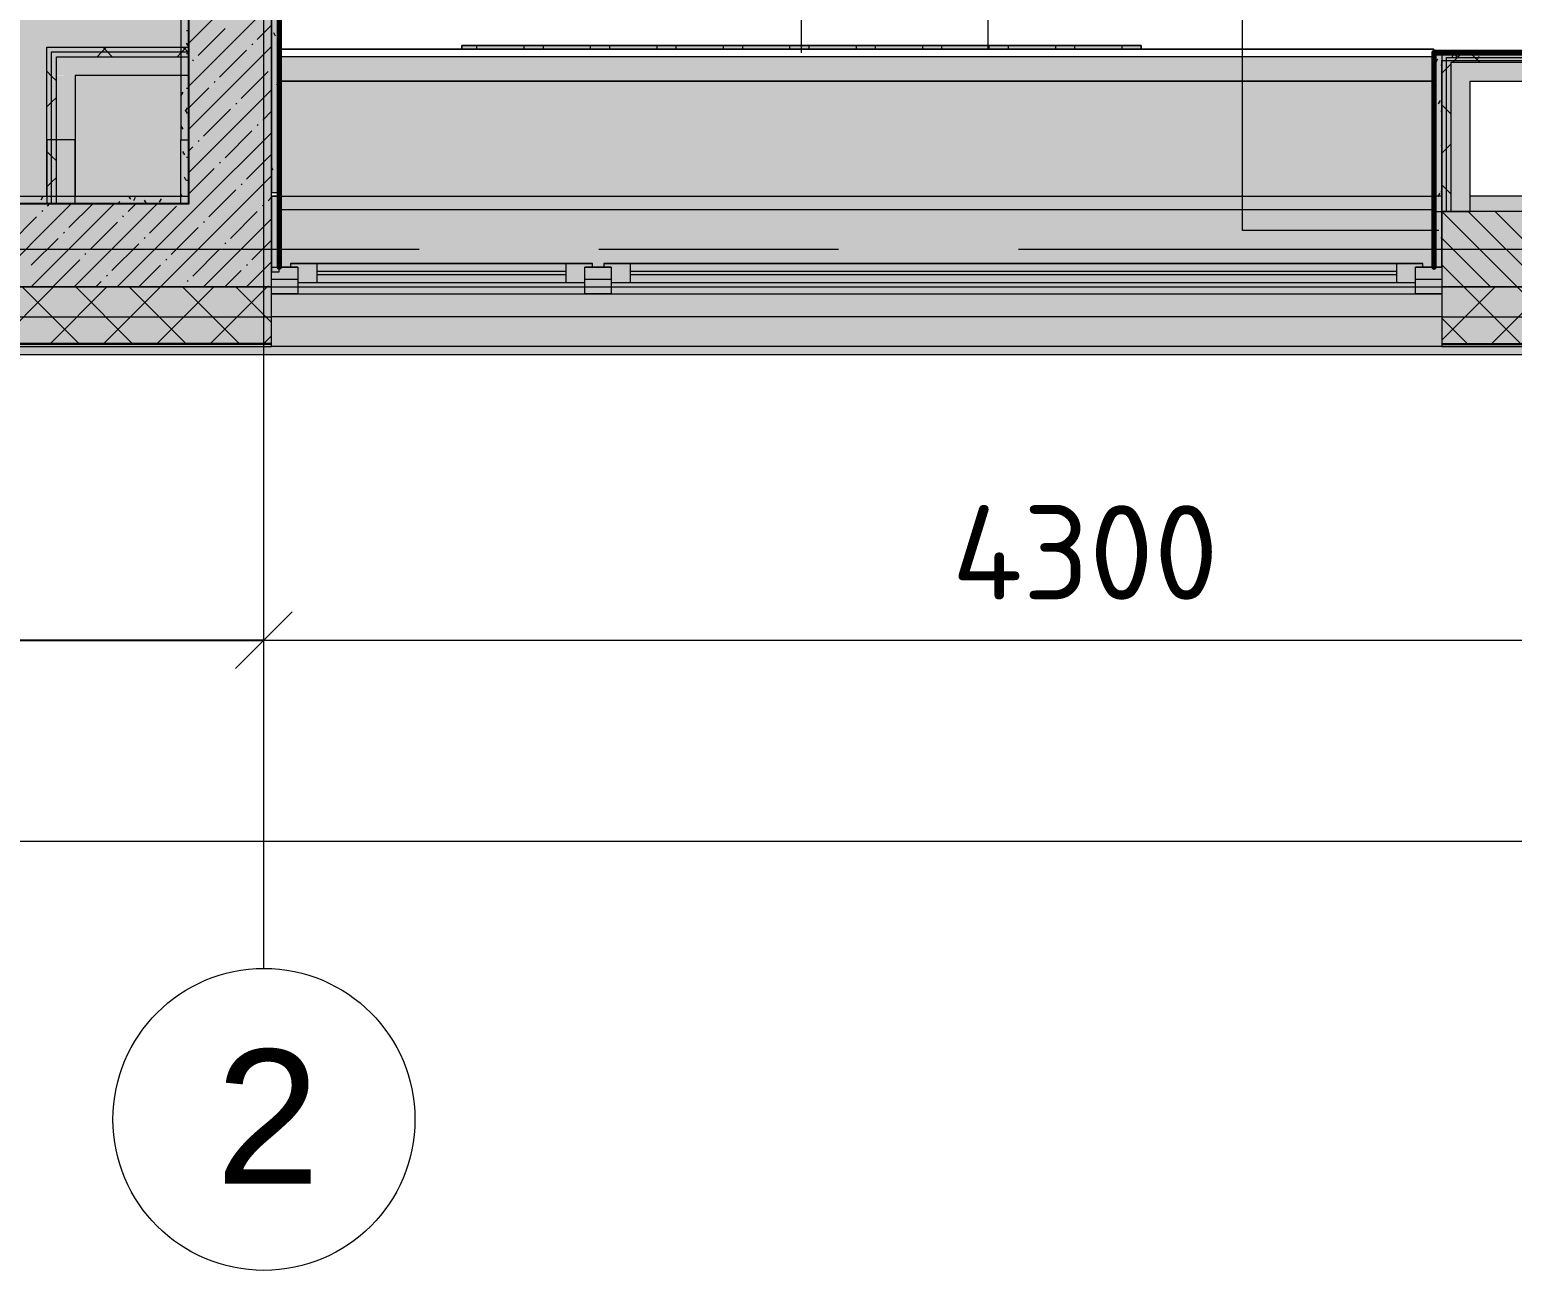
# Model space of a CAD drawing. Header units: millimetres. Extents: x -3817 to 677485, y -22715 to 103890.
# Drawn here: x 3333 to 7260, y -795 to 2493 of the extents above; entities that cross this region are included whole.
import ezdxf

# ---------------------------------------------------------------- set-up
doc = ezdxf.new("R2010")
doc.units = ezdxf.units.MM
doc.layers.add('PDF _Геометрия', color=7, linetype='Continuous', true_color=0x1d1d1d)
doc.layers.add('PDF _Сплошная заливка', color=7, linetype='Continuous', true_color=0xffffff)
doc.layers.add('PDF _Текст', color=7, linetype='Continuous')
doc.styles.add('PDF ArialMT', font='arial.ttf')
doc.styles.add('PDF ISOCPEUR', font='isocpeur.ttf')

msp = doc.modelspace()

# ---------------------------------------------------------------- hatches: boundary and pattern name
at = {"layer": 'PDF _Сплошная заливка', "transparency": 33554559}
for points in [[(3973.3, 2031.3), (3973.3, 9811.3), (3753.3, 9811.3), (3753.3, 2031.3), (3947.7, 2031.3)], [(3745.9, 2200.9), (3753.3, 2200.9), (3753.3, 9591.3), (3733.3, 9591.3), (3733.3, 2200.9)], [(3733.3, 2433.8), (3733.3, 2446.4), (3378.3, 2446.4), (3378.3, 2433.8), (3453.3, 2433.8)], [(3378.3, 2200.9), (3390.8, 2200.9), (3390.8, 2433.8), (3378.3, 2433.4), (3378.3, 2335.4)], [(3453.3, 2421.3), (3733.3, 2421.3), (3733.3, 2433.8), (3390.8, 2433.8), (3390.8, 2421.3), (3403.3, 2421.3)], [(7052.3, 2356.3), (7052.3, 2421.3), (3994.3, 2421.3), (3994.3, 2356.3), (6665, 2356.3)], [(7053.3, 2011.3), (7073.3, 2011.3), (7073.3, 2431.3), (7053.3, 2431.3), (7053.3, 2016.3)], [(7085.8, 2011.3), (7098.3, 2011.3), (7098.3, 2411.3), (7085.8, 2411.3), (7085.8, 2042.9)], [(7148.3, 2406.4), (7903.3, 2406.4), (7903.3, 2411.3), (7098.3, 2411.3), (7098.3, 2406.4)], [(7052.3, 2016.3), (7052.3, 2356.3), (3994.3, 2356.3), (3994.3, 2016.3), (6665, 2016.3)], [(3753.3, 2031.3), (3753.3, 2200.9), (3733.3, 2200.9), (3733.3, 2051.3), (3741.2, 2043.4)], [(3753.3, 2031.3), (3732.6, 2051.3), (373.3, 2050.4), (353.3, 2031.3), (3740.9, 2031.3)], [(3973.3, 1851.3), (3993.3, 1851.3), (3993.3, 2051.3), (3973.3, 2051.3), (3973.3, 1863.3)], [(3973.3, 1811.3), (3973.3, 2031.3), (353.3, 2031.2), (353.3, 1811.3), (1230.3, 1811.3)], [(7053.3, 1863.3), (7073.3, 1863.3), (7073.3, 2011.3), (7053.3, 2011.3), (7053.3, 1873.3)], [(4803.3, 1823.3), (4803.3, 1863.3), (4823.3, 1863.3), (4823.3, 1873.3), (4023.3, 1873.3), (4023.3, 1863.3), (4043.3, 1863.3), (4043.3, 1823.3)], [(6665, 1823.3), (7003.3, 1823.3), (7003.3, 1863.3), (7023.3, 1863.3), (7023.3, 1873.3), (4853.3, 1873.3), (4853.3, 1863.3), (4873.3, 1863.3), (4873.3, 1823.3)], [(3973.3, 1811.3), (7073.3, 1811.3), (7073.3, 1831.3), (7003.3, 1831.3), (7003.3, 1823.3), (4873.3, 1823.3), (4873.3, 1831.3), (4803.3, 1831.3), (4803.3, 1823.3), (4043.3, 1823.3), (4043.3, 1831.3), (3973.3, 1831.3), (3973.3, 1823.3)], [(3973.3, 1653.4), (7073.3, 1653.4), (7073.3, 1811.3), (3973.3, 1811.3), (3973.3, 1658.3)], [(16753.3, 1631.4), (39003.3, 1631.4), (39003.3, 1653.4), (133.3, 1653.4), (133.3, 1631.4), (16175.8, 1631.4)]]:
    msp.add_hatch(color=256, dxfattribs=at).paths.add_polyline_path(points)
h = msp.add_hatch(color=256, dxfattribs=at)
h.paths.add_polyline_path([(374.3, 2052.3), (3378.3, 2052.3), (3378.3, 2446.4), (3733.3, 2446.4), (3733.3, 3531.3), (3678.3, 3531.3), (3677.6, 3306.2), (3675.6, 3301.3), (3663.4, 3292), (3649.6, 3294), (3644.1, 3297.2), (3638.3, 3311.3), (3638.3, 3531.3), (2613.5, 3531.3), (2612.8, 3261), (1493.5, 3261.7), (1493.5, 3531.3), (374.3, 3531.3), (374.3, 2200.9)], flags=0)
h.paths.add_polyline_path([(3453.3, 2052.3), (3733.3, 2052.3), (3733.3, 2371.3), (3453.3, 2371.3), (3453.3, 2200.9)], flags=0)
h.paths.add_polyline_path([(1893.5, 3301), (2573.5, 3301), (2573.5, 3531.3), (2199.3, 3531.3), (2198.3, 3510.4), (1907.3, 3511.3), (1907.3, 3531.3), (1533.5, 3531.3), (1533.5, 3301), (1665.3, 3301)], flags=0)
at = {"layer": 'PDF _Сплошная заливка', "true_color": 0xe7e7e7, "transparency": 33554559}
msp.add_hatch(color=254, dxfattribs=at).paths.add_polyline_path([(3733.3, 2371.3), (3733.3, 2421.3), (3403.3, 2421.3), (3403.3, 2371.3), (3453.3, 2371.3)])
at = {"layer": 'PDF _Сплошная заливка', "transparency": 33554559}
h = msp.add_hatch(color=256, dxfattribs=at)
h.paths.add_polyline_path([(25678.3, 1831.3), (25678.3, 1863.3), (25657.3, 1863.3), (25657.3, 1872.3), (25628.3, 1872.3), (25628.3, 1863.3), (25608.3, 1863.3), (25608.3, 1831.3), (25658.3, 1831.3)], flags=0)
h.paths.add_polyline_path([(23708.3, 1831.3), (23778.3, 1831.3), (23778.3, 1863.3), (23758.3, 1863.3), (23758.3, 1872.3), (23728.3, 1872.3), (23728.3, 1863.3), (23708.3, 1863.3)], flags=0)
h.paths.add_polyline_path([(22948.3, 1831.3), (22948.3, 1863.3), (22928.3, 1863.3), (22928.3, 1872.3), (22899.3, 1872.3), (22897.5, 1863.3), (22878.3, 1863.3), (22878.3, 1831.3), (22928.3, 1831.3)], flags=0)
h.paths.add_polyline_path([(38213.3, 1831.3), (38212.3, 1872.3), (38183.3, 1872.3), (38183.3, 1863.3), (38163.3, 1863.3), (38163.3, 1831.3)], flags=0)
h.paths.add_polyline_path([(37403.3, 1831.3), (37403.3, 1863.3), (37383.3, 1863.3), (37383.3, 1872.3), (37354.3, 1872.3), (37353.3, 1863.3), (37333.3, 1863.3), (37333.3, 1831.3)], flags=0)
h.paths.add_polyline_path([(26653.3, 1831.3), (26723.3, 1831.3), (26723.3, 1863.3), (26703.3, 1863.3), (26703.3, 1872.3), (26674.3, 1872.3), (26673, 1863.3), (26653.3, 1863.3)], flags=0)
h.paths.add_polyline_path([(27532.3, 1831.3), (27553.3, 1831.3), (27553, 1863.3), (27532.3, 1863.3), (27532.3, 1872.3), (27503.3, 1872.3), (27503.3, 1863.3), (27483.3, 1863.3), (27483.3, 1831.3), (27503.3, 1831.3)], flags=0)
h.paths.add_polyline_path([(36163.3, 1831.3), (36192.3, 1831.3), (36192.3, 1872.4), (36163.3, 1870.4), (36163.3, 1863.3), (36143.3, 1863.3), (36143.3, 1831.3)], flags=0)
h.paths.add_polyline_path([(21803.3, 1831.3), (21853.3, 1831.3), (21853.3, 1863.3), (21832.3, 1863.3), (21832.3, 1872.3), (21803.3, 1872.3), (21803.3, 1863.3), (21783.3, 1863.3), (21783.3, 1831.3)], flags=0)
h.paths.add_polyline_path([(35013.3, 1831.3), (35013.3, 1863.3), (34993.3, 1863.3), (34993.3, 1872.4), (34963.3, 1872.4), (34963.3, 1863.3), (34943.3, 1863.3), (34943.3, 1831.3), (34993.3, 1831.3)], flags=0)
h.paths.add_polyline_path([(21023.3, 1831.3), (21023.3, 1863.3), (21003.3, 1863.3), (21003.3, 1872.3), (20974.3, 1872.3), (20973.3, 1863.3), (20953.3, 1863.3), (20953.5, 1831.3), (21003.3, 1831.3)], flags=0)
h.paths.add_polyline_path([(34183.3, 1831.3), (34183.3, 1863.3), (34163.3, 1863.3), (34163.3, 1872.4), (34134.3, 1872.4), (34134.3, 1831.3), (34163.3, 1831.3)], flags=0)
h.paths.add_polyline_path([(18333.3, 1851.3), (18333.3, 1831.3), (18403.3, 1831.3), (18403.3, 1852.9)], flags=0)
h.paths.add_polyline_path([(19553.3, 1831.3), (19603.3, 1831.3), (19603.3, 1863.3), (19582.3, 1863.3), (19582.3, 2016.3), (17524.3, 2016.3), (17523.3, 1863.3), (17503.3, 1863.3), (17503.3, 1831.3), (17573.3, 1833), (17573.3, 1863.3), (17553.3, 1863.3), (17553.3, 1873.3), (18353.3, 1873.3), (18353.3, 1863.3), (18333.3, 1863.3), (18333.3, 1851.3), (18403.3, 1852.9), (18403.3, 1863.3), (18383.3, 1863.3), (18383.3, 1873.3), (19553.3, 1873.3), (19553.3, 1863.3), (19533.3, 1863.3), (19533.3, 1831.3)], flags=0)
h.paths.add_polyline_path([(29453, 1831.3), (29453, 1863.3), (29432, 1863.3), (29432, 1872.3), (29403, 1872.3), (29403, 1863.3), (29383, 1863.3), (29383, 1831.3), (29433, 1831.3)], flags=0)
h.paths.add_polyline_path([(28574, 1831.3), (28623, 1831.3), (28623, 1863.3), (28603, 1863.3), (28603, 1872.3), (28574, 1872.3), (28573, 1863.3), (28553, 1863.3), (28553.2, 1831.3), (28573, 1831.3)], flags=0)
h.paths.add_polyline_path([(33203.3, 1831.3), (33253.3, 1831.3), (33253.3, 1863.3), (33232.3, 1863.3), (33232.3, 1872.3), (33203.3, 1872.3), (33203.3, 1863.3), (33183.3, 1863.3), (33183.3, 1831.3)], flags=0)
h.paths.add_polyline_path([(30453.3, 1831.3), (30523.3, 1831.3), (30523.3, 1863.3), (30503.3, 1863.3), (30503.3, 1872.3), (30474.3, 1872.3), (30473.3, 1863.3), (30453.3, 1863.3)], flags=0)
h.paths.add_polyline_path([(31353.3, 1831.3), (31353.3, 1863.3), (31333.3, 1863.3), (31333.3, 1872.3), (31303.3, 1872.3), (31303.3, 1863.3), (31283.3, 1863.3), (31283.3, 1831.3), (31333.3, 1831.3)], flags=0)
h.paths.add_polyline_path([(16753.3, 1831.3), (16753.3, 1863.3), (16732.3, 1863.3), (16733.3, 2011.3), (16753.3, 2011.3), (16753.3, 2016.3), (16020.3, 2016.3), (15853.3, 2051.3), (15853.3, 2011.3), (15874.3, 2011.3), (15873.3, 1863.3), (15853.3, 1863.3), (15853.3, 1831.3), (15923.3, 1831.3), (15923.3, 1863.3), (15903.3, 1863.3), (15903.3, 1873.3), (16703.3, 1873.3), (16703.3, 1863.3), (16683.3, 1863.3), (16683.3, 1831.3)], flags=0)
h.paths.add_polyline_path([(13003.3, 1831.3), (13073.3, 1831.3), (13073.3, 1863.3), (13053.3, 1863.3), (13053.3, 1873.3), (13853.3, 1873.3), (13853.3, 1863.3), (13833.3, 1863.3), (13833.3, 1831.3), (13903.3, 1831.3), (13903.3, 1863.3), (13883.3, 1863.3), (13883.3, 1873.3), (15053.3, 1873.3), (15053.3, 1863.3), (15033.3, 1863.3), (15033.3, 1831.3), (15103.3, 1831.3), (15103.3, 1863.3), (15082.3, 1863.3), (15082.3, 2051.2), (14752.4, 2016.3), (13024.1, 2016.3), (13023.3, 1863.3), (13006.2, 1863.3)], flags=0)
h.paths.add_polyline_path([(12253.3, 1831.3), (12253.3, 1863.3), (12232.3, 1863.3), (12233.3, 2011.3), (12403.3, 2011.3), (12403.3, 2051.3), (12383.3, 2051.3), (12383.3, 2016.3), (10528, 2016.3), (10173.3, 2051.3), (10173.3, 1863.3), (10153.3, 1863.3), (10153.3, 1831.3), (10223.3, 1831.3), (10223.3, 1863.3), (10203.3, 1863.3), (10203.3, 1873.3), (11003.3, 1873.3), (11003.3, 1863.3), (10983.3, 1863.3), (10983.3, 1831.3), (11053.3, 1831.3), (11053.3, 1863.3), (11033.3, 1863.3), (11033.3, 1873.3), (12203.3, 1873.3), (12203.3, 1863.3), (12183.3, 1863.3), (12183.3, 1831.3)], flags=0)
h.paths.add_polyline_path([(9403, 1831.3), (9403, 1863.3), (9382, 1863.3), (9383, 2011.3), (9582, 2012.3), (9582, 2016.3), (8523, 2016.3), (8523, 2051.3), (8503.3, 2051.3), (8503.3, 2011.3), (8524, 2011.3), (8523, 1863.3), (8503.3, 1863.3), (8503.3, 1831.3), (8573, 1831.3), (8573, 1863.3), (8553, 1863.3), (8553, 1873.3), (9353, 1873.3), (9353, 1863.3), (9333, 1863.3), (9333, 1831.3), (9383, 1831.3)], flags=0)
h.paths.add_polyline_path([(4803.3, 1831.3), (4873.3, 1831.3), (4873.3, 1863.3), (4853.3, 1863.3), (4853.3, 1873.3), (7023.3, 1873.3), (7023.3, 1863.3), (7003.3, 1863.3), (7003.3, 1831.3), (7073.3, 1831.3), (7073.3, 1863.3), (7052.3, 1863.3), (7052.3, 2016.3), (3994.3, 2016.3), (3993.3, 1851.3), (3973.3, 1851.3), (3973.3, 1831.3), (4043.3, 1831.3), (4043.3, 1863.3), (4023.3, 1863.3), (4023.3, 1873.3), (4823.3, 1873.3), (4823.3, 1863.3), (4803.3, 1863.3)], flags=0)
h.paths.add_polyline_path([(26653.3, 2011.3), (26671.8, 2011.3), (26671.8, 2051.3), (26653.3, 2050.9)], flags=0)
h.paths.add_polyline_path([(26403.3, 2011.3), (26596.8, 2011.3), (26596.8, 2051.3), (26403.3, 2051.3), (26403.3, 2044.9)], flags=0)
h.paths.add_polyline_path([(30053, 2011.3), (30398.3, 2011.3), (30398.3, 2051.3), (30053, 2051.3)], flags=0)
h.paths.add_polyline_path([(27553, 2011.3), (27553.2, 2011.3), (27553, 2034.6)], flags=0)
h.paths.add_polyline_path([(29433, 2011.3), (29453, 2011.3), (29453, 2051.3), (29433, 2051.3)], flags=0)
h.paths.add_polyline_path([(25678.3, 2011.3), (25678.3, 2051.3), (25657.5, 2051.3), (25658.3, 2011.3)], flags=0)
h.paths.add_polyline_path([(33853.3, 2011.3), (34059.3, 2011.3), (34059.3, 2051.3), (33853.3, 2051.3)], flags=0)
h.paths.add_polyline_path([(36211.9, 2011.3), (36213.3, 2011.3), (36211.9, 2051.3)], flags=0)
h.paths.add_polyline_path([(15496.5, 2011.3), (15778.3, 2011.3), (15778.3, 2051.3), (15178.3, 2051.3), (15178.3, 2011.3), (15430.5, 2011.3)], flags=0)
h.paths.add_polyline_path([(22897.5, 2011.3), (22897.5, 2051.3), (22878.3, 2051.3), (22878.3, 2011.3)], flags=0)
h.paths.add_polyline_path([(22753.3, 2011.3), (22823.3, 2011.3), (22823.3, 2051.3), (22753.3, 2051.3)], flags=0)
h.paths.add_polyline_path([(22153.3, 2011.3), (22153.3, 2051.3), (21928.3, 2051.3), (21928.3, 2011.3)], flags=0)
h.paths.add_polyline_path([(10061.7, 2011.3), (10078.3, 2011.3), (10078.3, 2051.3), (9678, 2051.3), (9678, 2011.3), (9869.6, 2011.3)], flags=0)
h.paths.add_polyline_path([(26672.8, 2011.3), (26673, 2011.3), (26672.8, 2051.3)], flags=0)
h.paths.add_polyline_path([(16903.3, 2011.3), (16903.3, 2051.3), (16828.3, 2051.3), (16828.3, 2011.3), (16855.1, 2011.3)], flags=0)
h.paths.add_polyline_path([(30473.3, 2011.3), (30473.3, 2051.3), (30453.3, 2051.3), (30453.3, 2011.3)], flags=0)
h.paths.add_polyline_path([(33253.3, 2011.3), (33253.3, 2051.3), (33233.3, 2051.3), (33233.3, 2011.3)], flags=0)
h.paths.add_polyline_path([(7903.3, 2011.3), (7903.3, 2051.3), (7148.3, 2051.3), (7148.3, 2011.3), (7224.2, 2011.3)], flags=0)
h = msp.add_hatch(color=256, dxfattribs=at)
h.paths.add_polyline_path([(20251.9, 1811.3), (20953.3, 1811.3), (20953.3, 2011.3), (19603.3, 2011.3), (19603.3, 1811.3)], flags=0)
h.paths.add_polyline_path([(7903.3, 1811.3), (7903.3, 2011.3), (7073.3, 2011.3), (7073.3, 1811.3)], flags=0)
h.paths.add_polyline_path([(9403, 1811.3), (10153.3, 1811.3), (10153.3, 2011.3), (9403, 2011.3), (9403, 1831.3)], flags=0)
h.paths.add_polyline_path([(28553, 1811.3), (28553, 2011.3), (27553.3, 2011.3), (27553.3, 1811.3), (28404, 1811.3)], flags=0)
h.paths.add_polyline_path([(16903.3, 1811.3), (16903.3, 2011.3), (16753.3, 2011.3), (16753.3, 1811.3)], flags=0)
h.paths.add_polyline_path([(22153.3, 1811.3), (22153.3, 2011.3), (21853.3, 2011.3), (21853.3, 1811.3)], flags=0)
h.paths.add_polyline_path([(22753.3, 1811.3), (22878.3, 1811.3), (22878.3, 2011.3), (22753.3, 2011.3), (22753.3, 1831.3)], flags=0)
h.paths.add_polyline_path([(25678.3, 1811.3), (25803.3, 1811.3), (25803.3, 2011.3), (25678.3, 2011.3), (25678.3, 1831.3)], flags=0)
h.paths.add_polyline_path([(15103.3, 1811.3), (15853.3, 1811.3), (15853.3, 2011.3), (15103.3, 2011.3), (15103.3, 1831.3)], flags=0)
h.paths.add_polyline_path([(12403.3, 1811.3), (12403.3, 2011.3), (12253.3, 2011.3), (12253.3, 1811.3)], flags=0)
h.paths.add_polyline_path([(26653.3, 1811.3), (26653.3, 2011.3), (26403.3, 2011.3), (26403.3, 1811.3)], flags=0)
h = msp.add_hatch(color=256, dxfattribs=at)
h.paths.add_polyline_path([(30453.3, 1661.3), (30453.3, 1811.3), (29453, 1811.3), (29453, 1661.3)], flags=0)
h.paths.add_polyline_path([(36213.3, 1661.3), (37333.3, 1661.3), (37333.3, 1811.3), (36213.3, 1811.3), (36213.3, 1721.1)], flags=0)
h.paths.add_polyline_path([(38233.3, 1661.3), (39003.3, 1661.3), (39003.3, 1811.3), (38233.3, 1811.3), (38233.3, 1726.1)], flags=0)
h.paths.add_polyline_path([(25686.6, 1661.3), (26653.3, 1661.3), (26653.3, 1811.3), (25678.3, 1811.3), (25678.3, 1661.3)], flags=0)
h.paths.add_polyline_path([(28553, 1661.3), (28553, 1811.3), (27553.3, 1811.3), (27553.3, 1661.3), (28404, 1661.3)], flags=0)
h.paths.add_polyline_path([(1230.3, 1661.3), (3973.3, 1661.3), (3973.3, 1811.3), (-16.7, 1811.3), (-16.7, 1661.3), (353.3, 1661.3)], flags=0)
h.paths.add_polyline_path([(12253.3, 1661.3), (13003.3, 1663.4), (13003.3, 1811.3), (12253.3, 1811.3), (12253.3, 1661.5)], flags=0)
h.paths.add_polyline_path([(15103.3, 1661.3), (15853.3, 1661.3), (15853.3, 1811.3), (15103.3, 1811.3), (15103.3, 1668.6)], flags=0)
h.paths.add_polyline_path([(16753.3, 1661.3), (17503.3, 1661.3), (17503.3, 1811.3), (16753.3, 1811.3), (16753.3, 1672.7)], flags=0)
h.paths.add_polyline_path([(19603.3, 1661.3), (20953.3, 1661.3), (20953.3, 1811.3), (19603.3, 1811.3), (19603.3, 1679.8)], flags=0)
h.paths.add_polyline_path([(33838.7, 1661.3), (34113.3, 1661.3), (34113.3, 1811.3), (33253.3, 1811.3), (33253.3, 1661.3)], flags=0)
h.paths.add_polyline_path([(21853.3, 1661.3), (22878.3, 1661.3), (22878.3, 1811.3), (21853.3, 1811.3), (21853.3, 1685.4)], flags=0)
h.paths.add_polyline_path([(9403, 1661.3), (10153.3, 1661.3), (10153.3, 1811.3), (9403, 1811.3), (9403, 1793.3)], flags=0)
h.paths.add_polyline_path([(8503, 1661.3), (8503, 1811.3), (7073.3, 1811.3), (7073.3, 1661.3), (7903.3, 1661.3)], flags=0)
h = msp.add_hatch(color=256, dxfattribs=at)
h.paths.add_polyline_path([(33838.7, 1653.4), (34113.3, 1653.4), (34113.3, 1658.3), (33253.3, 1658.3), (33253.3, 1653.4)], flags=0)
h.paths.add_polyline_path([(36213.3, 1653.4), (37333.3, 1653.4), (37333.3, 1658.3), (36213.3, 1658.3)], flags=0)
h.paths.add_polyline_path([(38233.3, 1653.4), (39003.3, 1653.4), (39003.3, 1658.3), (38233.3, 1658.3)], flags=0)
h.paths.add_polyline_path([(29453, 1653.4), (30453.3, 1653.4), (30453.3, 1658.3), (29453, 1658.3)], flags=0)
h.paths.add_polyline_path([(28404, 1653.4), (28553, 1653.4), (28553, 1658.3), (27553.3, 1658.3), (27553.3, 1653.4)], flags=0)
h.paths.add_polyline_path([(25686.6, 1653.4), (26653.3, 1653.4), (26653.3, 1658.3), (25678.3, 1658.3), (25678.3, 1653.4)], flags=0)
h.paths.add_polyline_path([(16753.3, 1653.4), (17503.3, 1653.4), (17503.3, 1658.3), (16753.3, 1658.3)], flags=0)
h.paths.add_polyline_path([(12253.3, 1653.4), (13003.3, 1653.4), (13003.3, 1658.3), (12253.3, 1658.3)], flags=0)
h.paths.add_polyline_path([(15103.3, 1653.4), (15853.3, 1653.4), (15853.3, 1658.3), (15103.3, 1658.3)], flags=0)
h.paths.add_polyline_path([(20953.3, 1653.4), (20953.3, 1658.3), (19603.3, 1658.3), (19603.3, 1653.4), (20251.9, 1653.4)], flags=0)
h.paths.add_polyline_path([(21853.3, 1653.4), (22878.3, 1653.4), (22878.3, 1658.3), (21853.3, 1658.3)], flags=0)
h.paths.add_polyline_path([(7903.3, 1653.4), (8503, 1653.4), (8503, 1658.3), (7073.3, 1658.3), (7073.3, 1653.4)], flags=0)
h.paths.add_polyline_path([(3973.3, 1653.4), (3973.3, 1658.3), (-24.7, 1658.3), (-24.7, 1653.4), (3753.3, 1653.4)], flags=0)
h.paths.add_polyline_path([(9403, 1653.4), (10153.3, 1653.4), (10153.3, 1658.3), (9403, 1658.3), (9403, 1654.4)], flags=0)
h = msp.add_hatch(color=256, dxfattribs=at)
h.paths.add_polyline_path([(36556.1, 1658.3), (37333.3, 1658.3), (37333.3, 1661.3), (36213.3, 1661.3), (36213.3, 1658.3)], flags=0)
h.paths.add_polyline_path([(25686.6, 1658.3), (26653.3, 1658.3), (26653.3, 1661.3), (25678.3, 1661.3), (25678.3, 1658.3)], flags=0)
h.paths.add_polyline_path([(39003.3, 1658.3), (39003.3, 1661.3), (38233.3, 1661.3), (38233.3, 1658.3)], flags=0)
h.paths.add_polyline_path([(15103.3, 1658.3), (15853.3, 1658.3), (15853.3, 1661.3), (15103.3, 1661.3)], flags=0)
h.paths.add_polyline_path([(16753.3, 1658.3), (17503.3, 1658.3), (17503.3, 1661.3), (16753.3, 1661.3)], flags=0)
h.paths.add_polyline_path([(33853, 1658.3), (34113.3, 1658.3), (34113.3, 1661.3), (33253.3, 1661.3), (33253.3, 1658.3), (33838.7, 1658.3)], flags=0)
h.paths.add_polyline_path([(7903.3, 1658.3), (8503, 1658.3), (8503, 1661.3), (7073.3, 1661.3), (7073.3, 1658.3)], flags=0)
h.paths.add_polyline_path([(21853.3, 1658.3), (22878.3, 1658.3), (22878.3, 1661.3), (21853.3, 1661.3)], flags=0)
h.paths.add_polyline_path([(29453, 1658.3), (30453.3, 1658.3), (30453.3, 1661.3), (29453, 1661.3)], flags=0)
h.paths.add_polyline_path([(20251.9, 1658.3), (20953.3, 1658.3), (20953.3, 1661.3), (19603.3, 1661.3), (19603.3, 1658.3)], flags=0)
h.paths.add_polyline_path([(27553.3, 1658.3), (28553, 1658.3), (28553, 1661.3), (27553.3, 1661.3)], flags=0)
h.paths.add_polyline_path([(12253.3, 1658.3), (13003.3, 1658.3), (13003.3, 1661.3), (12253.3, 1661.3)], flags=0)
h.paths.add_polyline_path([(-16.7, 1658.3), (3973.3, 1658.3), (3973.3, 1661.3), (-16.7, 1661.3), (-19.7, 1658.3)], flags=0)
h.paths.add_polyline_path([(9403, 1658.3), (10153.3, 1658.3), (10153.3, 1661.3), (9403, 1661.3)], flags=0)

# ---------------------------------------------------------------- linework, layer by layer
msp.add_lwpolyline([(357.3, 9609.7), (3753.3, 9609.7), (3753.3, 2031.3), (357.3, 2031.3)], close=True)
msp.add_lwpolyline([(353.3, 874.9), (3953.3, 874.9)])
at = {"layer": 'PDF _Геометрия', "color": 9, "lineweight": 9, "true_color": 0xc0c0c0}
for points in [[(3733.3, 9570.4), (3733.3, 2200.9), (3753.3, 2200.9), (3753.3, 2031.3), (353.3, 2031.3), (373.3, 2031.3), (373.3, 2200.9), (353.3, 2200.9), (353.3, 5581.4), (133.3, 5581.4), (-24.7, 5581.4), (-24.7, 1811.3), (-24.7, 1658.3), (-24.7, 1653.4), (3973.3, 1653.4), (3973.3, 1811.3), (133.3, 1811.3), (353.3, 1811.3), (3973.3, 1811.3), (3973.3, 2031.3), (3973.3, 9811.3)], [(3378.3, 2052.3), (3378.3, 2200.9), (3378.3, 2371.3), (3378.3, 2433.8), (3378.3, 2446.4), (3753.3, 2446.4), (3753.3, 9591.3), (3733.3, 9591.3), (3753.3, 9591.3), (3753.3, 2200.9), (3753.3, 2051.3), (3753.3, 2031.3), (373.3, 2031.3), (353.3, 2031.3), (353.3, 2200.9), (353.3, 5581.4), (373.3, 5581.4), (373.3, 2200.9), (373.3, 2051.3)], [(39273.4, 1631.4), (133.3, 1631.4), (-46.7, 1631.4), (-46.7, 5581.4), (-24.7, 5581.4)], [(374.3, 2051.3), (353.3, 2051.3), (353.3, 2031.3), (353.3, 2200.9), (353.3, 2031.3), (3753.3, 2031.3), (3753.3, 2200.9), (3753.3, 2371.3), (3453.3, 2371.3), (3453.3, 2200.9), (3453.3, 2052.3)], [(3733.3, 2052.3), (3733.3, 2200.9)], [(3973.3, 2051.3), (7053.3, 2051.3)], [(7903.3, 2011.3), (7903.3, 2051.3), (7148.3, 2051.3)], [(3378.3, 2031.3), (3453.3, 2031.3)], [(8503, 2011.3), (7073.3, 2011.3), (7073.3, 1811.3), (7073.3, 1653.4), (3973.3, 1653.4), (3973.3, 1811.3), (7073.3, 1811.3), (7073.3, 1653.4), (8503, 1653.4)], [(3994.3, 2016.3), (7052.3, 2016.3)], [(4043.3, 1831.3), (3973.3, 1831.3), (3973.3, 1851.3)], [(4873.3, 1831.3), (4803.3, 1831.3)], [(7073.3, 1831.3), (7003.3, 1831.3)]]:
    msp.add_lwpolyline(points, dxfattribs=at)
for points in [[(3993.3, 2061.3), (3993.3, 9604.4), (3973.3, 9604.4), (3973.3, 2061.3)], [(8523, 2411.3), (8523, 2431.3), (7073.3, 2431.3), (7053.3, 2431.3), (7053.3, 2011.3), (7073.3, 2011.3), (7073.3, 2411.3), (8503, 2411.3), (8503, 2061.3), (8523, 2061.3)], [(7148.3, 2431.3), (7085.8, 2431.3), (7073.3, 2431.3), (7073.3, 2011.3), (7148.3, 2011.3), (7148.3, 2356.3), (7903.3, 2356.3), (7903.3, 2431.3)], [(7052.3, 2356.3), (3994.3, 2356.3)], [(3453.3, 2200.9), (3378.3, 2200.9), (3378.3, 2031.3), (3453.3, 2031.3)], [(3733.3, 2031.3), (3733.3, 2051.3), (3753.3, 2051.3), (3753.3, 2031.3)], [(3973.3, 2051.3), (3973.3, 1851.3), (3993.3, 1851.3), (3993.3, 2051.3)], [(7053.3, 2051.3), (7053.3, 1863.3), (7073.3, 1863.3), (7073.3, 2051.3)]]:
    msp.add_lwpolyline(points, close=True, dxfattribs=at)
at = {"layer": 'PDF _Геометрия', "color": 231, "lineweight": 70, "true_color": 0xff80c0}
msp.add_lwpolyline([(3993.3, 9584.3), (3993.3, 2052.3), (3994.3, 2052.3), (3994.3, 9584.3)], close=True, dxfattribs=at)
at = {"layer": 'PDF _Геометрия', "color": 7, "lineweight": 9}
for points in [[(3973.3, 1658.3), (-19.7, 1658.3), (-19.7, 1661.3), (-19.7, 1811.3), (-19.7, 5581.4)], [(3973.3, 1661.3), (-16.7, 1661.3), (-16.7, 1811.3), (-16.7, 5581.4)], [(54.3, 5581.4), (54.3, 1732.3), (3973.3, 1732.3)], [(5522.8, 2441.3), (5871.8, 2441.3), (5871.8, 3466.1)], [(5377.6, 2431.9), (5377.6, 3008.6)], [(7065.8, 1960.7), (6545.4, 1960.7), (6545.4, 2625.7)], [(3390.8, 2031.3), (3390.8, 2200.9), (3390.8, 2371.3), (3390.8, 2421.3), (3390.8, 2433.8), (3753.3, 2433.8), (3753.3, 2446.4)], [(7052.3, 2432.3), (7052.3, 2441.3), (7052.3, 2421.3), (3994.3, 2421.3)], [(3403.3, 2031.3), (3403.3, 2200.9), (3403.3, 2371.3), (3403.3, 2421.3), (3753.3, 2421.3), (3753.3, 2433.8)], [(3753.3, 2371.3), (3753.3, 2421.3)], [(7085.8, 2011.3), (7085.8, 2418.8), (7098.3, 2418.8), (7148.3, 2418.8), (7903.3, 2418.8)], [(7098.3, 2011.3), (7098.3, 2406.4), (7148.3, 2406.4), (7903.3, 2406.4)], [(374.3, 2051.3), (3733.3, 2051.3)], [(7073.3, 1732.3), (8503, 1732.3)], [(7073.3, 1661.3), (8503, 1661.3)], [(7073.3, 1658.3), (8503, 1658.3)], [(233.3, 874.9), (3953.3, 874.9), (8253.3, 874.9), (12753.3, 874.9), (14253.3, 874.9), (17253.3, 874.9), (18753.3, 874.9), (22453.3, 874.9), (26153.3, 874.9), (29853.3, 874.9), (33553.3, 874.9), (38553.3, 874.9), (39003.3, 874.9), (39003.3, 994.9)], [(3953.3, 680.9), (3953.3, 874.9), (3953.3, 994.9)], [(233.3, 342.6), (39123.3, 342.6)]]:
    msp.add_lwpolyline(points, dxfattribs=at)
at = {"layer": 'PDF _Геометрия', "color": 253, "lineweight": 9, "true_color": 0xaaaaaa}
for points in [[(3953.3, 5.1), (3953.3, 2505.1), (3953.3, 4338.5)], [(2776.9, 1911.3), (4364.4, 1911.3)], [(4840.6, 1911.3), (5475.6, 1911.3)], [(5951.9, 1911.3), (7539.4, 1911.3)], [(4043.3, 1863.3), (3993.3, 1863.3)], [(4093.3, 1853.3), (4753.3, 1853.3)], [(4873.3, 1863.3), (4803.3, 1863.3)], [(4923.3, 1853.3), (6953.3, 1853.3)], [(7073.3, 1863.3), (7003.3, 1863.3)], [(4753.3, 1843.3), (4093.3, 1843.3)], [(6953.3, 1843.3), (4923.3, 1843.3)], [(3973.3, 1793.3), (7073.3, 1793.3)]]:
    msp.add_lwpolyline(points, dxfattribs=at)
at = {"layer": 'PDF _Геометрия', "lineweight": 9}
for points in [[(3753.3, 2456.1), (3973.3, 2676.1)], [(3753.3, 2342), (3973.3, 2562)], [(3778.8, 2424.6), (3850.1, 2495.9)], [(3935.6, 2467.3), (3973.3, 2505)], [(3511, 2421.3), (3523.5, 2433.8), (3536, 2446.4)], [(3551.6, 2421.3), (3539.1, 2433.8), (3526.6, 2446.4)], [(3723.1, 2421.3), (3735.6, 2433.8), (3748.1, 2446.4)], [(3753.3, 2431.9), (3751.3, 2433.8), (3738.8, 2446.4)], [(3753.3, 2228), (3973.3, 2448)], [(3835.8, 2367.5), (3907.1, 2438.8)], [(3921.4, 2453.1), (3923.7, 2455.5)], [(3764.5, 2410.3), (3766.9, 2412.7)], [(7073.3, 2377.4), (7085.8, 2389.9), (7098.3, 2402.4)], [(7102.2, 2406.4), (7114.7, 2418.8), (7127.2, 2431.3)], [(7172.9, 2406.4), (7160.4, 2418.8), (7147.9, 2431.3)], [(3403.3, 2357.6), (3390.8, 2370.1), (3378.3, 2382.6)], [(3892.8, 2310.5), (3964.1, 2381.8)], [(3753.3, 2285), (3807.3, 2339)], [(3753.3, 2113.9), (3973.3, 2333.9)], [(3821.6, 2353.3), (3823.9, 2355.7)], [(3378.3, 2288.6), (3390.8, 2301.1), (3403.3, 2313.6)], [(3793, 2210.7), (3864.3, 2282)], [(3878.6, 2296.3), (3881, 2298.6)], [(7098.3, 2268.8), (7085.8, 2281.3), (7073.3, 2293.8)], [(3935.6, 2239.2), (3938, 2241.6)], [(3949.9, 2253.5), (3973.3, 2276.9)], [(3564.7, 1811.3), (3784.7, 2031.3), (3973.3, 2219.9)], [(3850.1, 2153.7), (3921.4, 2225)], [(3403.3, 2145.5), (3390.8, 2158), (3378.3, 2170.5)], [(3753.3, 2170.9), (3764.5, 2182.2)], [(3778.8, 2196.5), (3781.2, 2198.8)], [(3907.1, 2096.7), (3973.3, 2162.8)], [(7073.3, 2165.3), (7085.8, 2177.8), (7098.3, 2190.3)], [(3753.3, 2056.9), (3821.6, 2125.2)], [(3835.8, 2139.4), (3838.2, 2141.8)], [(3378.3, 2076.5), (3390.8, 2089), (3403.3, 2101.5)], [(3678.8, 1811.3), (3898.8, 2031.3), (3973.3, 2105.8)], [(3892.8, 2082.4), (3895.2, 2084.8)], [(7098.3, 2056.7), (7085.8, 2069.2), (7073.3, 2081.7)], [(3807.3, 1996.9), (3841.8, 2031.3), (3878.6, 2068.2)], [(3964.1, 2039.7), (3973.3, 2048.8)], [(3222.6, 1811.3), (3442.6, 2031.3)], [(3336.6, 1811.3), (3556.6, 2031.3)], [(3365.4, 2011.1), (3367.7, 2013.5)], [(3379.6, 2025.4), (3385.6, 2031.3)], [(3436.6, 1968.4), (3499.6, 2031.3)], [(3450.7, 1811.3), (3670.7, 2031.3)], [(3593.5, 2011.1), (3613.7, 2031.3)], [(3650.5, 1954.1), (3721.8, 2025.4)], [(3864.3, 1939.9), (3935.6, 2011.1)], [(3949.9, 2025.4), (3952.2, 2027.8)], [(7422.9, 1661.3), (7272.9, 1811.3), (7073.3, 2011)], [(7343.6, 1811.3), (7143.6, 2011.3)], [(7564.3, 1661.3), (7414.3, 1811.3), (7214.3, 2011.3)], [(3279.8, 1925.6), (3351.1, 1996.9)], [(3493.7, 1911.3), (3564.9, 1982.6)], [(3579.2, 1996.9), (3581.6, 1999.3)], [(3707.5, 1897.1), (3778.8, 1968.4)], [(3792.8, 1811.3), (3973.3, 1991.8)], [(3793, 1982.6), (3795.4, 1985)], [(3336.9, 1868.6), (3408.1, 1939.9)], [(3422.4, 1954.1), (3424.8, 1956.5)], [(3550.7, 1854.3), (3622, 1925.6)], [(3636.2, 1939.9), (3638.6, 1942.2)], [(3850.1, 1925.6), (3852.4, 1928)], [(3921.4, 1882.8), (3973.3, 1934.7)], [(7202.2, 1811.3), (7073.3, 1940.3)], [(3479.4, 1897.1), (3481.8, 1899.5)], [(3764.5, 1840.1), (3835.8, 1911.3)], [(3393.9, 1811.6), (3465.2, 1882.8)], [(3621.8, 1811.3), (3679, 1868.6)], [(3693.3, 1882.8), (3695.6, 1885.2)], [(3849.9, 1811.3), (3892.8, 1854.3)], [(3906.9, 1811.3), (3973.3, 1877.7)], [(3907.1, 1868.6), (3909.5, 1871)], [(7281.5, 1661.3), (7131.5, 1811.3), (7073.3, 1869.6)], [(3246, 1661.3), (3396, 1811.3)], [(3463.1, 1661.3), (3313.1, 1811.3)], [(3387.4, 1661.3), (3537.4, 1811.3)], [(3604.5, 1661.3), (3454.5, 1811.3)], [(3507.7, 1811.3), (3522.2, 1825.8)], [(3528.8, 1661.3), (3678.8, 1811.3)], [(3536.4, 1840.1), (3538.8, 1842.4)], [(3746, 1661.3), (3596, 1811.3)], [(3670.2, 1661.3), (3820.2, 1811.3)], [(3735.8, 1811.3), (3736, 1811.6)], [(3887.4, 1661.3), (3737.4, 1811.3)], [(3750.3, 1825.8), (3752.6, 1828.2)], [(3811.6, 1661.3), (3961.6, 1811.3)], [(3973.3, 1716.9), (3878.8, 1811.3)], [(3964.1, 1811.6), (3966.5, 1813.9)], [(7073.3, 1670.3), (7214.3, 1811.3)], [(7205.8, 1661.3), (7355.8, 1811.3)], [(7140.1, 1661.3), (7073.3, 1728.2)], [(3953.1, 1661.3), (3973.3, 1681.6)]]:
    msp.add_lwpolyline(points, dxfattribs=at)
at = {"layer": 'PDF _Геометрия', "color": 253, "lineweight": 9, "true_color": 0x9b9b9b}
for points in [[(3748.5, 2490.5), (3753.3, 2490.5)], [(3984, 2476.1), (3979, 2484.8)], [(3992.3, 2490.5), (3993.3, 2490.5)], [(3753.3, 2449), (3748.5, 2457.3)], [(3992.4, 2462.6), (3987.4, 2453.9)], [(3748.5, 2429.5), (3753.3, 2429.5)], [(3992.3, 2399), (3993.3, 2399)], [(7062.1, 2414.9), (7057.1, 2406.2)], [(7070.8, 2399), (7073.3, 2399)], [(7073, 2429.4), (7071.8, 2431.3)], [(7103.7, 2426.1), (7098.7, 2417.4)], [(7101.3, 2429.5), (7111.3, 2429.5)], [(7114.6, 2418.2), (7109.6, 2426.9)], [(7171.8, 2422), (7166.7, 2413.3)], [(7192.7, 2429.5), (7202.8, 2429.5)], [(3753.3, 2388), (3752.5, 2389.3)], [(3738.5, 2327.6), (3733.5, 2318.9)], [(3748.5, 2338.1), (3753.3, 2338.1)], [(3992.1, 2340), (3987.1, 2348.8)], [(7058, 2346.9), (7053.3, 2338.7)], [(3749.7, 2286), (3744.7, 2277.3)], [(3750.5, 2270.9), (3745.5, 2279.6)], [(3993.3, 2281.2), (3990.4, 2276.2)], [(7069.2, 2305.2), (7064.1, 2296.5)], [(7070.8, 2277.1), (7073.3, 2277.1)], [(3739.3, 2229.3), (3734.3, 2238)], [(3992.3, 2216.2), (3993.3, 2216.2)], [(7058.8, 2210), (7053.8, 2218.7)], [(3743.4, 2161.2), (3738.4, 2170)], [(7070.8, 2185.7), (7073.3, 2185.7)], [(3748.5, 2155.2), (3753.3, 2155.2)], [(3978, 2120.7), (3973.3, 2128.9)], [(3992.3, 2155.2), (3993.3, 2155.2)], [(3747.5, 2093.2), (3742.5, 2101.9)], [(3748.5, 2094.2), (3753.3, 2094.2)], [(7056.9, 2101.1), (7053.3, 2094.8)], [(3366.8, 2049.5), (3361.8, 2040.8)], [(3490.6, 2050.5), (3490.1, 2051.3)], [(3600.3, 2043.4), (3595.7, 2051.3)], [(3612.5, 2048.4), (3607.5, 2039.7)], [(3680.6, 2044.3), (3675.5, 2035.6)], [(3736.3, 2051.6), (3733.3, 2056.9)], [(3992.3, 2063.7), (3993.3, 2063.7)], [(7068.1, 2059.5), (7063, 2050.8), (7063.4, 2051.3)], [(7070.8, 2063.7), (7073.3, 2063.7)], [(3413.2, 2033.3), (3423.2, 2033.3)], [(3504.6, 2033.3), (3514.7, 2033.3)], [(3570.9, 2037.3), (3567.5, 2031.3)], [(3596.1, 2033.3), (3606.1, 2033.3)], [(3641.9, 2032.3), (3636.9, 2041)], [(3993.3, 2037.3), (3989.3, 2030.5)], [(7070.8, 1941.8), (7073.3, 1941.8)], [(3992.3, 1880.9), (3993.3, 1880.9)]]:
    msp.add_lwpolyline(points, dxfattribs=at)
at = {"layer": 'PDF _Геометрия', "color": 7, "lineweight": 9}
for points in [[(3994.3, 2441.3), (7052.3, 2441.3)], [(8503, 1811.3), (7073.3, 1811.3)]]:
    msp.add_lwpolyline(points, close=True, dxfattribs=at)
at = {"layer": 'PDF _Геометрия', "color": 8, "lineweight": 9, "true_color": 0x808080}
msp.add_lwpolyline([(6277.3, 2451.3), (4477.3, 2451.3), (4477.3, 2441.3), (4477.3, 2451.3)], close=True, dxfattribs=at)
at = {"layer": 'PDF _Геометрия', "color": 252, "lineweight": 9, "true_color": 0x959595}
for points in [[(4517.5, 2441.3), (4517.5, 2451.3)], [(4642.7, 2441.3), (4642.7, 2451.3)], [(4693.5, 2441.3), (4693.5, 2451.3)], [(4818.6, 2441.3), (4818.6, 2451.3)], [(4869.4, 2441.3), (4869.4, 2451.3)], [(4994.6, 2441.3), (4994.6, 2451.3)], [(5045.4, 2441.3), (5045.4, 2451.3)], [(5170.6, 2441.3), (5170.6, 2451.3)], [(5221.4, 2441.3), (5221.4, 2451.3)], [(5346.6, 2441.3), (5346.6, 2451.3)], [(5397.4, 2441.3), (5397.4, 2451.3)], [(5522.6, 2441.3), (5522.6, 2451.3)], [(5573.4, 2441.3), (5573.4, 2451.3)], [(5698.5, 2441.3), (5698.5, 2451.3)], [(5749.3, 2441.3), (5749.3, 2451.3)], [(5874.5, 2441.3), (5874.5, 2451.3)], [(5925.3, 2441.3), (5925.3, 2451.3)], [(6050.5, 2441.3), (6050.5, 2451.3)], [(6101.3, 2441.3), (6101.3, 2451.3)], [(6226.5, 2441.3), (6226.5, 2451.3)]]:
    msp.add_lwpolyline(points, dxfattribs=at)
at = {"layer": 'PDF _Геометрия', "color": 8, "lineweight": 9, "true_color": 0x808080}
msp.add_lwpolyline([(6277.3, 2441.3), (6277.3, 2451.3), (6277.3, 2441.3)], dxfattribs=at)
at = {"layer": 'PDF _Геометрия', "color": 231, "lineweight": 70, "true_color": 0xff80c0}
msp.add_lwpolyline([(7053.3, 2431.3), (8523, 2431.3), (8523, 2061.3), (8524, 2061.3), (8524, 2431.3), (8524, 2432.3), (7053.3, 2432.3), (7052.3, 2432.3), (7052.3, 2052.3), (7053.3, 2052.3)], dxfattribs=at)
at = {"layer": 'PDF _Геометрия', "color": 231, "lineweight": 9, "true_color": 0xff80c0}
msp.add_lwpolyline([(7053.3, 2052.3), (7053.3, 2431.3)], dxfattribs=at)
at = {"layer": 'PDF _Геометрия', "color": 7, "lineweight": 70, "true_color": 0xffd2ff}
for points in [[(3993.3, 2051.3), (3993.3, 1863.3), (3994.3, 1863.3), (3994.3, 2051.3)], [(7052.3, 2051.3), (7052.3, 1863.3), (7053.3, 1863.3), (7053.3, 2051.3)]]:
    msp.add_lwpolyline(points, close=True, dxfattribs=at)
at = {"layer": 'PDF _Геометрия', "color": 253, "lineweight": 13, "true_color": 0xaaaaaa}
for points in [[(3973.3, 1793.3), (3973.3, 1863.3), (4043.3, 1863.3), (4043.3, 1793.3)], [(4823.3, 1873.3), (4023.3, 1873.3), (4023.3, 1863.3), (4043.3, 1863.3), (4043.3, 1823.3), (4803.3, 1823.3), (4803.3, 1863.3), (4823.3, 1863.3)], [(4803.3, 1793.3), (4803.3, 1863.3), (4873.3, 1863.3), (4873.3, 1793.3)], [(7023.3, 1873.3), (4853.3, 1873.3), (4853.3, 1863.3), (4873.3, 1863.3), (4873.3, 1823.3), (7003.3, 1823.3), (7003.3, 1863.3), (7023.3, 1863.3)], [(7003.3, 1793.3), (7003.3, 1863.3), (7073.3, 1863.3), (7073.3, 1793.3)]]:
    msp.add_lwpolyline(points, close=True, dxfattribs=at)
for points in [[(4023.3, 1873.3), (4823.3, 1873.3)], [(4093.3, 1873.3), (4093.3, 1823.3)], [(4753.3, 1873.3), (4753.3, 1823.3)], [(4853.3, 1873.3), (7023.3, 1873.3)], [(4923.3, 1873.3), (4923.3, 1823.3)], [(6953.3, 1873.3), (6953.3, 1823.3)]]:
    msp.add_lwpolyline(points, dxfattribs=at)
at = {"layer": 'PDF _Геометрия', "color": 116, "lineweight": 13, "true_color": 0x008040}
msp.add_lwpolyline([(7073.3, 1732.3), (3973.3, 1732.3)], dxfattribs=at)
at = {"layer": 'PDF _Геометрия', "color": 7, "lineweight": 20}
msp.add_lwpolyline([(4028.3, 949.9), (3953.3, 874.9), (3878.3, 799.9)], dxfattribs=at)
at = {"layer": 'PDF _Геометрия', "color": 253, "lineweight": 9, "true_color": 0xaaaaaa}
msp.add_circle((3953.3, -394.9), 400, dxfattribs=at)
at = {"layer": 'PDF _Геометрия', "color": 253, "lineweight": 20, "true_color": 0xaaaaaa}
msp.add_circle((3953.3, -394.9), 400, dxfattribs=at)
at = {"layer": 'PDF _Сплошная заливка', "lineweight": 35, "transparency": 33554559}
for points in [[(3993.3, 2061.3), (3993.3, 9604.4), (3973.3, 2061.3), (3973.3, 9604.4)], [(6277.3, 2441.3), (6277.3, 2451.3), (4477.3, 2441.3), (4477.3, 2451.3)], [(3403.3, 2200.9), (3403.3, 2421.3), (3390.8, 2200.9), (3390.8, 2420.9)], [(7073.3, 2411.3), (8523, 2411.3), (7073.3, 2431.3), (8523, 2431.3)], [(7085.8, 2011.3), (7085.5, 2411.3), (7073.3, 2011.3), (7073.3, 2411.3)], [(3378.3, 2052.3), (3390.8, 2052.3), (3378.3, 2200.9), (3390.8, 2200.9)], [(3390.8, 2052.3), (3403.3, 2052.3), (3390.8, 2200.9), (3403.3, 2200.9)]]:
    msp.add_solid(points, dxfattribs=at)
at = {"layer": 'PDF _Сплошная заливка', "color": 254, "lineweight": 35, "true_color": 0xe7e7e7, "transparency": 33554559}
for points in [[(7148.3, 2011.3), (7148.3, 2406.4), (7098.3, 2011.3), (7098.3, 2406.4)], [(7903.3, 2356.3), (7903.3, 2406.4), (7148.3, 2356.3), (7148.3, 2406.4)], [(3453.3, 2200.9), (3453.3, 2371.3), (3403.3, 2200.9), (3403.3, 2370.1)], [(3453.3, 2051.3), (3453.3, 2200.9), (3403.3, 2051.3), (3403.3, 2200.9)]]:
    msp.add_solid(points, dxfattribs=at)
at = {"layer": 'PDF _Сплошная заливка', "color": 254, "lineweight": 35, "true_color": 0xffb9dc, "transparency": 33554559}
msp.add_solid([(3993.3, 2052.3), (3994.3, 2052.3), (3993.3, 2061.3)], dxfattribs=at)
at = {"layer": 'PDF _Сплошная заливка', "color": 7, "lineweight": 35, "true_color": 0xffd2ff, "transparency": 33554559}
msp.add_solid([(3993.3, 1863.3), (3994.3, 1863.3), (3993.3, 1873.3)], dxfattribs=at)

# ---------------------------------------------------------------- texts
at = {"layer": 'PDF _Текст', "insert": (5775.3, 1107.6), "char_height": 250.11, "attachment_point": 4, "style": 'PDF ISOCPEUR'}
msp.add_mtext('4300', dxfattribs=at)
at = {"layer": 'PDF _Текст', "color": 9, "true_color": 0xbebebe, "insert": (3825.3, -387.7), "char_height": 355.6, "attachment_point": 4, "style": 'PDF ArialMT'}
msp.add_mtext('2', dxfattribs=at)

doc.saveas('drawing.dxf')
